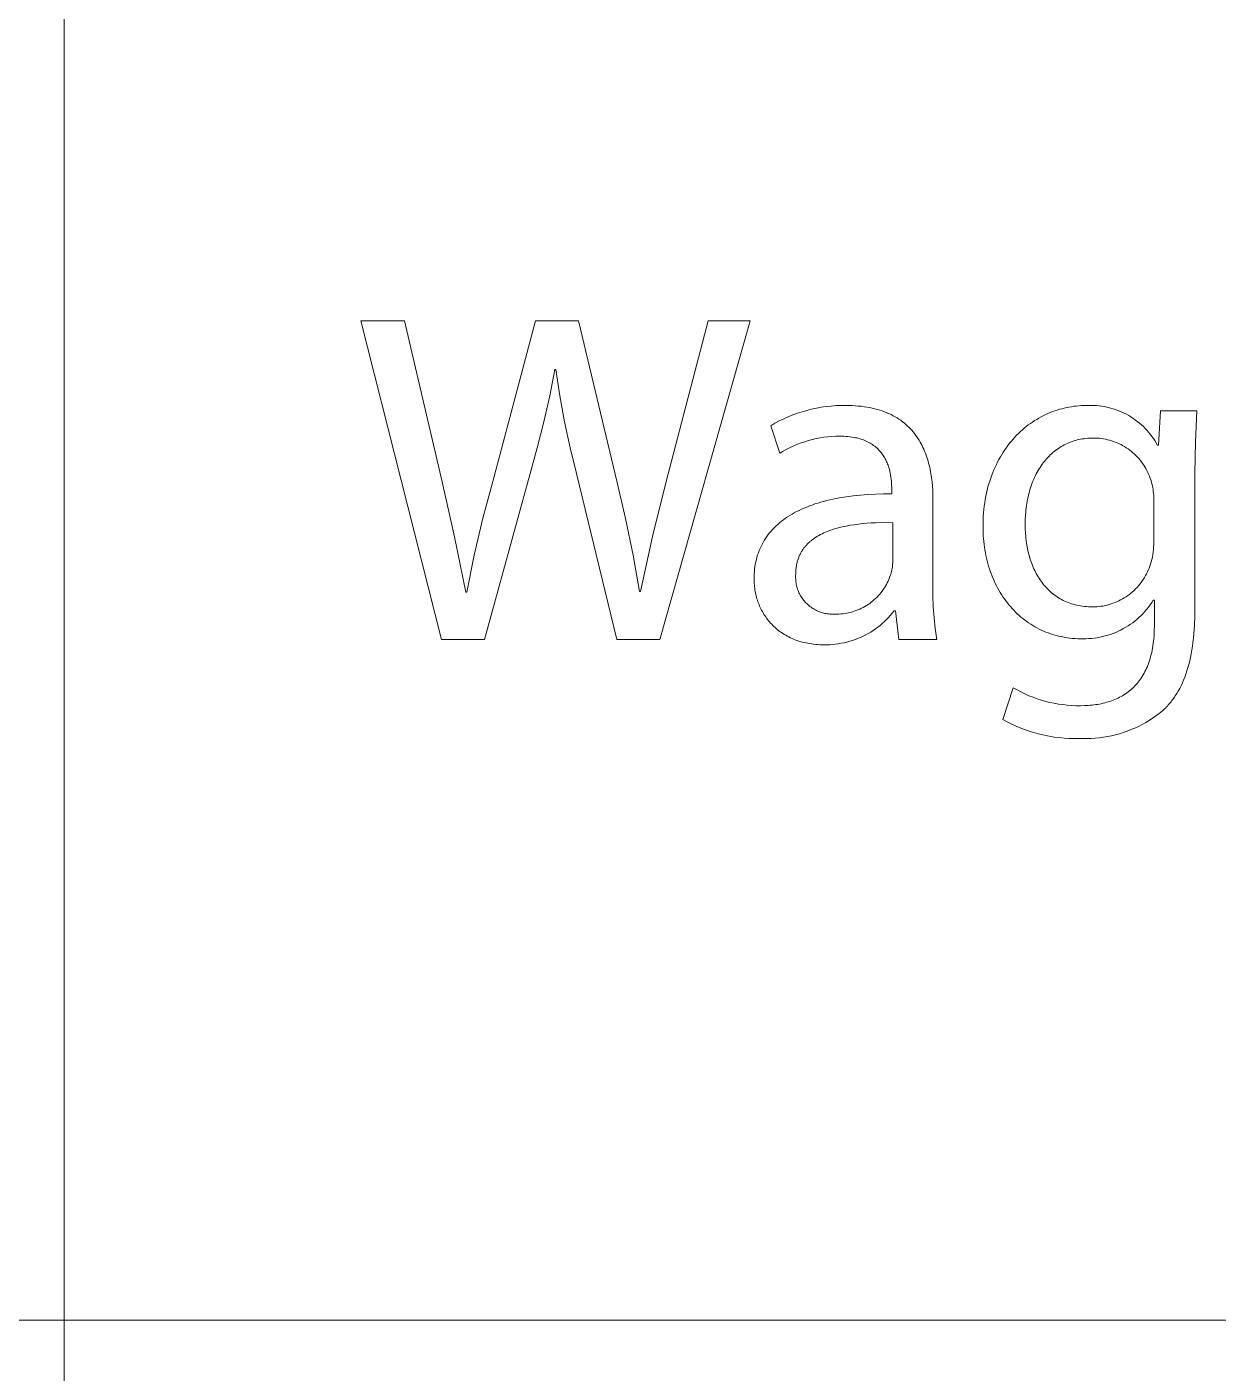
# Model space of a CAD drawing. Header units: millimetres. Extents: x 0 to 4468, y 0 to 3122.
# Drawn here: x 4070.3 to 4183, y 244.8 to 372.1 of the extents above; entities that cross this region are included whole.
import ezdxf

# ---------------------------------------------------------------- set-up
doc = ezdxf.new("R2010")
doc.units = ezdxf.units.MM
doc.header["$MEASUREMENT"] = 0
doc.layers.add('Domyślny', color=7, linetype='Continuous', true_color=0x000000)

msp = doc.modelspace()

# ---------------------------------------------------------------- linework, layer by layer
at = {"layer": 'Domyślny', "color": 18, "lineweight": 15, "true_color": 0x000000}
for p, q in [((4073.85, 124.86), (4073.85, 499.51)), ((4109.54, 314.15), (4101.89, 344.3)), ((4101.89, 344.3), (4106.03, 344.3)), ((4106.03, 344.3), (4109.6, 329.06)), ((4114.37, 329.09), (4118.41, 344.3)), ((4118.41, 344.3), (4122.47, 344.3)), ((4122.47, 344.3), (4126.13, 329)), ((4138.72, 344.3), (4130.18, 314.15)), ((4130.76, 329.09), (4134.73, 344.3)), ((4134.73, 344.3), (4138.72, 344.3)), ((4120.24, 339.7), (4119.76, 337.22)), ((4120.33, 339.7), (4120.24, 339.7)), ((4120.72, 337.22), (4120.33, 339.7)), ((4119.76, 337.22), (4119.21, 334.75)), ((4121.17, 334.76), (4120.72, 337.22)), ((4144.98, 336.04), (4145.44, 336.13)), ((4145.44, 336.13), (4145.9, 336.19)), ((4145.9, 336.19), (4146.36, 336.24)), ((4146.36, 336.24), (4146.82, 336.28)), ((4146.82, 336.28), (4147.29, 336.29)), ((4147.29, 336.29), (4147.75, 336.3)), ((4147.75, 336.3), (4148.06, 336.29)), ((4148.06, 336.29), (4148.36, 336.28)), ((4148.36, 336.28), (4148.65, 336.27)), ((4148.65, 336.27), (4148.94, 336.24)), ((4148.94, 336.24), (4149.22, 336.22)), ((4149.22, 336.22), (4149.49, 336.18)), ((4149.49, 336.18), (4149.75, 336.14)), ((4149.75, 336.14), (4150.01, 336.09)), ((4168.4, 336.05), (4168.63, 336.1)), ((4168.63, 336.1), (4168.86, 336.14)), ((4168.86, 336.14), (4169.09, 336.18)), ((4169.09, 336.18), (4169.32, 336.22)), ((4169.32, 336.22), (4169.55, 336.24)), ((4169.55, 336.24), (4169.78, 336.26)), ((4169.78, 336.26), (4170.01, 336.28)), ((4170.01, 336.28), (4170.24, 336.29)), ((4170.24, 336.29), (4170.48, 336.29)), ((4170.48, 336.29), (4170.72, 336.3)), ((4170.72, 336.3), (4170.97, 336.3)), ((4170.97, 336.3), (4171.22, 336.3)), ((4171.22, 336.3), (4171.46, 336.28)), ((4171.46, 336.28), (4171.71, 336.26)), ((4171.71, 336.26), (4171.95, 336.23)), ((4171.95, 336.23), (4172.2, 336.19)), ((4172.2, 336.19), (4172.44, 336.14)), ((4172.44, 336.14), (4172.68, 336.08)), ((4141.06, 334.61), (4141.47, 334.83)), ((4141.47, 334.83), (4141.89, 335.03)), ((4141.89, 335.03), (4142.31, 335.22)), ((4142.31, 335.22), (4142.74, 335.4)), ((4142.74, 335.4), (4143.18, 335.56)), ((4143.18, 335.56), (4143.62, 335.7)), ((4143.62, 335.7), (4144.07, 335.83)), ((4144.07, 335.83), (4144.52, 335.95)), ((4144.52, 335.95), (4144.98, 336.04)), ((4150.01, 336.09), (4150.26, 336.04)), ((4150.26, 336.04), (4150.5, 335.98)), ((4150.5, 335.98), (4150.74, 335.92)), ((4150.74, 335.92), (4150.97, 335.85)), ((4150.97, 335.85), (4151.2, 335.78)), ((4151.2, 335.78), (4151.42, 335.7)), ((4151.42, 335.7), (4151.63, 335.61)), ((4151.63, 335.61), (4151.84, 335.52)), ((4151.84, 335.52), (4152.04, 335.43)), ((4152.04, 335.43), (4152.23, 335.33)), ((4152.23, 335.33), (4152.42, 335.23)), ((4152.42, 335.23), (4152.6, 335.12)), ((4152.6, 335.12), (4152.78, 335)), ((4152.78, 335), (4152.95, 334.89)), ((4152.95, 334.89), (4153.11, 334.76)), ((4165.41, 334.73), (4165.61, 334.86)), ((4165.61, 334.86), (4165.81, 334.98)), ((4165.81, 334.98), (4166.01, 335.1)), ((4166.01, 335.1), (4166.22, 335.22)), ((4166.22, 335.22), (4166.43, 335.33)), ((4166.43, 335.33), (4166.64, 335.43)), ((4166.64, 335.43), (4166.86, 335.53)), ((4166.86, 335.53), (4167.07, 335.62)), ((4167.07, 335.62), (4167.29, 335.71)), ((4167.29, 335.71), (4167.51, 335.79)), ((4167.51, 335.79), (4167.73, 335.86)), ((4167.73, 335.86), (4167.95, 335.93)), ((4167.95, 335.93), (4168.18, 335.99)), ((4168.18, 335.99), (4168.4, 336.05)), ((4172.68, 336.08), (4172.92, 336.01)), ((4172.92, 336.01), (4173.15, 335.94)), ((4173.15, 335.94), (4173.39, 335.86)), ((4173.39, 335.86), (4173.62, 335.77)), ((4173.62, 335.77), (4173.85, 335.67)), ((4173.85, 335.67), (4174.07, 335.57)), ((4174.07, 335.57), (4174.29, 335.46)), ((4174.29, 335.46), (4174.51, 335.34)), ((4174.51, 335.34), (4174.72, 335.21)), ((4174.72, 335.21), (4174.92, 335.07)), ((4174.92, 335.07), (4175.13, 334.93)), ((4175.13, 334.93), (4175.32, 334.78)), ((4177.32, 332.54), (4177.51, 335.8)), ((4177.51, 335.8), (4180.94, 335.8)), ((4180.94, 335.8), (4180.81, 332.83)), ((4119.21, 334.75), (4118.59, 332.3)), ((4121.7, 332.3), (4121.17, 334.76)), ((4140.66, 334.38), (4141.06, 334.61)), ((4141.53, 331.79), (4140.66, 334.38)), ((4153.11, 334.76), (4153.27, 334.64)), ((4153.27, 334.64), (4153.43, 334.51)), ((4153.43, 334.51), (4153.57, 334.38)), ((4153.57, 334.38), (4153.72, 334.24)), ((4153.72, 334.24), (4153.86, 334.1)), ((4153.86, 334.1), (4153.99, 333.95)), ((4153.99, 333.95), (4154.12, 333.8)), ((4154.12, 333.8), (4154.24, 333.65)), ((4154.24, 333.65), (4154.36, 333.5)), ((4163.91, 333.48), (4164.09, 333.65)), ((4164.09, 333.65), (4164.27, 333.82)), ((4164.27, 333.82), (4164.45, 333.99)), ((4164.45, 333.99), (4164.63, 334.15)), ((4164.63, 334.15), (4164.82, 334.3)), ((4164.82, 334.3), (4165.01, 334.45)), ((4165.01, 334.45), (4165.21, 334.59)), ((4165.21, 334.59), (4165.41, 334.73)), ((4175.32, 334.78), (4175.52, 334.63)), ((4175.52, 334.63), (4175.7, 334.47)), ((4175.7, 334.47), (4175.89, 334.3)), ((4175.89, 334.3), (4176.06, 334.13)), ((4176.06, 334.13), (4176.23, 333.95)), ((4176.23, 333.95), (4176.39, 333.76)), ((4176.39, 333.76), (4176.55, 333.57)), ((4176.55, 333.57), (4176.7, 333.37)), ((4118.59, 332.3), (4117.9, 329.86)), ((4122.29, 329.86), (4121.7, 332.3)), ((4142.51, 332.32), (4142.18, 332.15)), ((4142.85, 332.48), (4142.51, 332.32)), ((4143.19, 332.62), (4142.85, 332.48)), ((4143.54, 332.75), (4143.19, 332.62)), ((4143.89, 332.87), (4143.54, 332.75)), ((4144.24, 332.98), (4143.89, 332.87)), ((4144.6, 333.07), (4144.24, 332.98)), ((4144.96, 333.16), (4144.6, 333.07)), ((4145.33, 333.23), (4144.96, 333.16)), ((4145.69, 333.29), (4145.33, 333.23)), ((4146.06, 333.33), (4145.69, 333.29)), ((4146.43, 333.37), (4146.06, 333.33)), ((4146.8, 333.39), (4146.43, 333.37)), ((4147.17, 333.39), (4146.8, 333.39)), ((4147.38, 333.39), (4147.17, 333.39)), ((4147.58, 333.38), (4147.38, 333.39)), ((4147.77, 333.37), (4147.58, 333.38)), ((4147.96, 333.36), (4147.77, 333.37)), ((4148.14, 333.34), (4147.96, 333.36)), ((4148.32, 333.31), (4148.14, 333.34)), ((4148.49, 333.28), (4148.32, 333.31)), ((4148.66, 333.25), (4148.49, 333.28)), ((4148.82, 333.22), (4148.66, 333.25)), ((4148.98, 333.18), (4148.82, 333.22)), ((4149.13, 333.13), (4148.98, 333.18)), ((4149.27, 333.08), (4149.13, 333.13)), ((4149.42, 333.03), (4149.27, 333.08)), ((4149.55, 332.98), (4149.42, 333.03)), ((4149.69, 332.92), (4149.55, 332.98)), ((4149.81, 332.86), (4149.69, 332.92)), ((4149.94, 332.8), (4149.81, 332.86)), ((4150.06, 332.73), (4149.94, 332.8)), ((4150.17, 332.66), (4150.06, 332.73)), ((4150.28, 332.59), (4150.17, 332.66)), ((4150.39, 332.52), (4150.28, 332.59)), ((4150.49, 332.44), (4150.39, 332.52)), ((4150.59, 332.36), (4150.49, 332.44)), ((4150.68, 332.28), (4150.59, 332.36)), ((4150.77, 332.2), (4150.68, 332.28)), ((4154.36, 333.5), (4154.47, 333.34)), ((4154.47, 333.34), (4154.58, 333.18)), ((4154.58, 333.18), (4154.68, 333.01)), ((4154.68, 333.01), (4154.78, 332.84)), ((4154.78, 332.84), (4154.88, 332.67)), ((4154.88, 332.67), (4154.97, 332.5)), ((4154.97, 332.5), (4155.05, 332.33)), ((4155.05, 332.33), (4155.13, 332.15)), ((4162.79, 332.1), (4162.94, 332.32)), ((4162.94, 332.32), (4163.09, 332.52)), ((4163.09, 332.52), (4163.25, 332.72)), ((4163.25, 332.72), (4163.41, 332.92)), ((4163.41, 332.92), (4163.57, 333.11)), ((4163.57, 333.11), (4163.74, 333.3)), ((4163.74, 333.3), (4163.91, 333.48)), ((4167.99, 332.32), (4167.86, 332.23)), ((4168.13, 332.41), (4167.99, 332.32)), ((4168.27, 332.49), (4168.13, 332.41)), ((4168.41, 332.56), (4168.27, 332.49)), ((4168.56, 332.64), (4168.41, 332.56)), ((4168.71, 332.71), (4168.56, 332.64)), ((4168.86, 332.77), (4168.71, 332.71)), ((4169.01, 332.83), (4168.86, 332.77)), ((4169.16, 332.89), (4169.01, 332.83)), ((4169.32, 332.94), (4169.16, 332.89)), ((4169.47, 332.98), (4169.32, 332.94)), ((4169.63, 333.03), (4169.47, 332.98)), ((4169.79, 333.07), (4169.63, 333.03)), ((4169.96, 333.1), (4169.79, 333.07)), ((4170.12, 333.13), (4169.96, 333.1)), ((4170.29, 333.15), (4170.12, 333.13)), ((4170.46, 333.17), (4170.29, 333.15)), ((4170.63, 333.19), (4170.46, 333.17)), ((4170.8, 333.2), (4170.63, 333.19)), ((4170.97, 333.21), (4170.8, 333.2)), ((4171.15, 333.21), (4170.97, 333.21)), ((4171.34, 333.21), (4171.15, 333.21)), ((4171.54, 333.2), (4171.34, 333.21)), ((4171.73, 333.19), (4171.54, 333.2)), ((4171.92, 333.16), (4171.73, 333.19)), ((4172.12, 333.13), (4171.92, 333.16)), ((4172.31, 333.1), (4172.12, 333.13)), ((4172.5, 333.06), (4172.31, 333.1)), ((4172.69, 333.01), (4172.5, 333.06)), ((4172.88, 332.95), (4172.69, 333.01)), ((4173.06, 332.89), (4172.88, 332.95)), ((4173.24, 332.83), (4173.06, 332.89)), ((4173.42, 332.75), (4173.24, 332.83)), ((4173.6, 332.67), (4173.42, 332.75)), ((4173.78, 332.59), (4173.6, 332.67)), ((4173.95, 332.49), (4173.78, 332.59)), ((4174.12, 332.4), (4173.95, 332.49)), ((4174.28, 332.29), (4174.12, 332.4)), ((4174.44, 332.18), (4174.28, 332.29)), ((4176.7, 333.37), (4176.84, 333.17)), ((4176.84, 333.17), (4176.98, 332.97)), ((4176.98, 332.97), (4177.11, 332.76)), ((4177.11, 332.76), (4177.23, 332.54)), ((4177.23, 332.54), (4177.32, 332.54)), ((4180.81, 332.83), (4180.77, 329.86)), ((4141.85, 331.98), (4141.53, 331.79)), ((4142.18, 332.15), (4141.85, 331.98)), ((4150.86, 332.11), (4150.77, 332.2)), ((4150.94, 332.02), (4150.86, 332.11)), ((4151.02, 331.93), (4150.94, 332.02)), ((4151.09, 331.84), (4151.02, 331.93)), ((4151.17, 331.75), (4151.09, 331.84)), ((4151.23, 331.65), (4151.17, 331.75)), ((4151.3, 331.56), (4151.23, 331.65)), ((4151.36, 331.46), (4151.3, 331.56)), ((4151.42, 331.36), (4151.36, 331.46)), ((4151.47, 331.26), (4151.42, 331.36)), ((4151.53, 331.16), (4151.47, 331.26)), ((4151.58, 331.06), (4151.53, 331.16)), ((4151.62, 330.96), (4151.58, 331.06)), ((4155.13, 332.15), (4155.21, 331.97)), ((4155.21, 331.97), (4155.28, 331.79)), ((4155.28, 331.79), (4155.35, 331.6)), ((4155.35, 331.6), (4155.42, 331.42)), ((4155.42, 331.42), (4155.48, 331.23)), ((4155.48, 331.23), (4155.54, 331.04)), ((4155.54, 331.04), (4155.59, 330.85)), ((4162.11, 330.96), (4162.24, 331.2)), ((4162.24, 331.2), (4162.37, 331.43)), ((4162.37, 331.43), (4162.5, 331.66)), ((4162.5, 331.66), (4162.64, 331.89)), ((4162.64, 331.89), (4162.79, 332.1)), ((4166.63, 331.13), (4166.53, 331)), ((4166.74, 331.26), (4166.63, 331.13)), ((4166.86, 331.38), (4166.74, 331.26)), ((4166.97, 331.5), (4166.86, 331.38)), ((4167.09, 331.62), (4166.97, 331.5)), ((4167.21, 331.73), (4167.09, 331.62)), ((4167.34, 331.84), (4167.21, 331.73)), ((4167.46, 331.94), (4167.34, 331.84)), ((4167.59, 332.04), (4167.46, 331.94)), ((4167.72, 332.14), (4167.59, 332.04)), ((4167.86, 332.23), (4167.72, 332.14)), ((4174.6, 332.07), (4174.44, 332.18)), ((4174.76, 331.95), (4174.6, 332.07)), ((4174.91, 331.82), (4174.76, 331.95)), ((4175.05, 331.69), (4174.91, 331.82)), ((4175.19, 331.56), (4175.05, 331.69)), ((4175.33, 331.42), (4175.19, 331.56)), ((4175.46, 331.27), (4175.33, 331.42)), ((4175.58, 331.12), (4175.46, 331.27)), ((4175.7, 330.97), (4175.58, 331.12)), ((4117.9, 329.86), (4113.6, 314.15)), ((4126.1, 314.15), (4122.29, 329.86)), ((4151.67, 330.86), (4151.62, 330.96)), ((4151.71, 330.75), (4151.67, 330.86)), ((4151.75, 330.65), (4151.71, 330.75)), ((4151.78, 330.55), (4151.75, 330.65)), ((4151.82, 330.44), (4151.78, 330.55)), ((4151.85, 330.34), (4151.82, 330.44)), ((4151.88, 330.23), (4151.85, 330.34)), ((4151.91, 330.13), (4151.88, 330.23)), ((4151.93, 330.03), (4151.91, 330.13)), ((4151.95, 329.92), (4151.93, 330.03)), ((4151.99, 329.72), (4151.95, 329.92)), ((4155.59, 330.85), (4155.64, 330.65)), ((4155.64, 330.65), (4155.69, 330.46)), ((4155.69, 330.46), (4155.73, 330.26)), ((4155.73, 330.26), (4155.77, 330.06)), ((4155.77, 330.06), (4155.8, 329.86)), ((4155.8, 329.86), (4155.87, 329.46)), ((4161.55, 329.69), (4161.66, 329.96)), ((4161.66, 329.96), (4161.76, 330.22)), ((4161.76, 330.22), (4161.87, 330.47)), ((4161.87, 330.47), (4161.99, 330.72)), ((4161.99, 330.72), (4162.11, 330.96)), ((4165.76, 329.82), (4165.68, 329.66)), ((4165.85, 329.98), (4165.76, 329.82)), ((4165.94, 330.14), (4165.85, 329.98)), ((4166.03, 330.29), (4165.94, 330.14)), ((4166.12, 330.44), (4166.03, 330.29)), ((4166.22, 330.58), (4166.12, 330.44)), ((4166.32, 330.73), (4166.22, 330.58)), ((4166.42, 330.86), (4166.32, 330.73)), ((4166.53, 331), (4166.42, 330.86)), ((4175.82, 330.81), (4175.7, 330.97)), ((4175.93, 330.65), (4175.82, 330.81)), ((4176.03, 330.49), (4175.93, 330.65)), ((4176.13, 330.32), (4176.03, 330.49)), ((4176.22, 330.15), (4176.13, 330.32)), ((4176.31, 329.97), (4176.22, 330.15)), ((4176.39, 329.79), (4176.31, 329.97)), ((4176.47, 329.61), (4176.39, 329.79)), ((4180.77, 329.86), (4180.77, 317.29)), ((4109.6, 329.06), (4110.77, 323.86)), ((4113.45, 325.63), (4114.37, 329.09)), ((4126.13, 329), (4126.94, 325.59)), ((4129.47, 323.91), (4130.76, 329.09)), ((4152.02, 329.51), (4151.99, 329.72)), ((4152.05, 329.31), (4152.02, 329.51)), ((4152.07, 329.12), (4152.05, 329.31)), ((4152.08, 328.93), (4152.07, 329.12)), ((4152.09, 328.74), (4152.08, 328.93)), ((4152.1, 328.56), (4152.09, 328.74)), ((4152.1, 328.39), (4152.1, 328.56)), ((4155.87, 329.46), (4155.91, 329.06)), ((4155.91, 329.06), (4155.95, 328.65)), ((4155.95, 328.65), (4155.98, 328.25)), ((4161.13, 328.3), (4161.2, 328.59)), ((4161.2, 328.59), (4161.28, 328.87)), ((4161.28, 328.87), (4161.37, 329.15)), ((4161.37, 329.15), (4161.46, 329.42)), ((4161.46, 329.42), (4161.55, 329.69)), ((4165.25, 328.61), (4165.19, 328.42)), ((4165.32, 328.79), (4165.25, 328.61)), ((4165.38, 328.97), (4165.32, 328.79)), ((4165.45, 329.15), (4165.38, 328.97)), ((4165.53, 329.32), (4165.45, 329.15)), ((4165.6, 329.49), (4165.53, 329.32)), ((4165.68, 329.66), (4165.6, 329.49)), ((4176.53, 329.43), (4176.47, 329.61)), ((4176.6, 329.25), (4176.53, 329.43)), ((4176.65, 329.06), (4176.6, 329.25)), ((4176.7, 328.88), (4176.65, 329.06)), ((4176.74, 328.71), (4176.7, 328.88)), ((4176.78, 328.53), (4176.74, 328.71)), ((4176.81, 328.35), (4176.78, 328.53)), ((4145.38, 327.14), (4145.66, 327.22)), ((4145.66, 327.22), (4145.95, 327.3)), ((4145.95, 327.3), (4146.54, 327.44)), ((4146.54, 327.44), (4147.16, 327.56)), ((4147.16, 327.56), (4147.8, 327.66)), ((4147.8, 327.66), (4148.46, 327.75)), ((4148.46, 327.75), (4149.14, 327.82)), ((4149.14, 327.82), (4149.85, 327.87)), ((4149.85, 327.87), (4150.58, 327.91)), ((4150.58, 327.91), (4151.33, 327.93)), ((4151.33, 327.93), (4152.1, 327.93)), ((4152.1, 327.93), (4152.1, 328.39)), ((4155.98, 328.25), (4155.99, 327.84)), ((4155.99, 327.84), (4156, 327.43)), ((4156, 327.43), (4156, 319.35)), ((4160.9, 327.1), (4160.94, 327.4)), ((4160.94, 327.4), (4161, 327.71)), ((4161, 327.71), (4161.06, 328.01)), ((4161.06, 328.01), (4161.13, 328.3)), ((4164.91, 327.24), (4164.87, 327.03)), ((4164.95, 327.44), (4164.91, 327.24)), ((4164.99, 327.64), (4164.95, 327.44)), ((4165.04, 327.84), (4164.99, 327.64)), ((4165.09, 328.04), (4165.04, 327.84)), ((4165.14, 328.23), (4165.09, 328.04)), ((4165.19, 328.42), (4165.14, 328.23)), ((4176.83, 328.17), (4176.81, 328.35)), ((4176.85, 327.99), (4176.83, 328.17)), ((4176.87, 327.81), (4176.85, 327.99)), ((4176.88, 327.62), (4176.87, 327.81)), ((4176.87, 327.26), (4176.88, 327.44)), ((4176.87, 323.36), (4176.87, 327.26)), ((4176.88, 327.44), (4176.88, 327.62)), ((4142.46, 325.89), (4142.67, 326.02)), ((4142.67, 326.02), (4142.89, 326.14)), ((4142.89, 326.14), (4143.11, 326.26)), ((4143.11, 326.26), (4143.34, 326.37)), ((4143.34, 326.37), (4143.57, 326.48)), ((4143.57, 326.48), (4143.81, 326.59)), ((4143.81, 326.59), (4144.06, 326.69)), ((4144.06, 326.69), (4144.31, 326.79)), ((4144.31, 326.79), (4144.57, 326.88)), ((4144.57, 326.88), (4144.83, 326.98)), ((4144.83, 326.98), (4145.1, 327.06)), ((4145.1, 327.06), (4145.38, 327.14)), ((4160.76, 325.81), (4160.78, 326.14)), ((4160.78, 326.14), (4160.82, 326.46)), ((4160.82, 326.46), (4160.85, 326.78)), ((4160.85, 326.78), (4160.9, 327.1)), ((4164.75, 325.95), (4164.73, 325.49)), ((4164.77, 326.17), (4164.75, 325.95)), ((4164.79, 326.39), (4164.77, 326.17)), ((4164.81, 326.6), (4164.79, 326.39)), ((4164.84, 326.82), (4164.81, 326.6)), ((4164.87, 327.03), (4164.84, 326.82)), ((4112.63, 322.14), (4113.45, 325.63)), ((4126.94, 325.59), (4127.65, 322.15)), ((4140.84, 324.58), (4141, 324.74)), ((4141, 324.74), (4141.16, 324.9)), ((4141.16, 324.9), (4141.33, 325.05)), ((4141.33, 325.05), (4141.5, 325.2)), ((4141.5, 325.2), (4141.68, 325.35)), ((4141.68, 325.35), (4141.86, 325.49)), ((4141.86, 325.49), (4142.06, 325.63)), ((4142.06, 325.63), (4142.25, 325.76)), ((4142.25, 325.76), (4142.46, 325.89)), ((4146.86, 324.67), (4146.68, 324.62)), ((4147.04, 324.72), (4146.86, 324.67)), ((4147.4, 324.81), (4147.04, 324.72)), ((4147.78, 324.89), (4147.4, 324.81)), ((4148.16, 324.96), (4147.78, 324.89)), ((4148.55, 325.02), (4148.16, 324.96)), ((4148.95, 325.08), (4148.55, 325.02)), ((4149.35, 325.12), (4148.95, 325.08)), ((4149.75, 325.15), (4149.35, 325.12)), ((4150.16, 325.18), (4149.75, 325.15)), ((4150.56, 325.2), (4150.16, 325.18)), ((4151.38, 325.22), (4150.56, 325.2)), ((4152.19, 325.21), (4151.38, 325.22)), ((4152.19, 321.45), (4152.19, 325.21)), ((4160.73, 325.15), (4160.74, 325.48)), ((4160.73, 324.8), (4160.73, 325.15)), ((4160.73, 324.52), (4160.73, 324.8)), ((4160.74, 325.48), (4160.76, 325.81)), ((4164.73, 325.49), (4164.72, 325.03)), ((4164.72, 325.03), (4164.72, 324.63)), ((4110.77, 323.86), (4111.83, 318.63)), ((4128.35, 318.69), (4129.47, 323.91)), ((4139.94, 323.35), (4140.05, 323.54)), ((4140.05, 323.54), (4140.17, 323.72)), ((4140.17, 323.72), (4140.29, 323.9)), ((4140.29, 323.9), (4140.42, 324.08)), ((4140.42, 324.08), (4140.55, 324.25)), ((4140.55, 324.25), (4140.69, 324.42)), ((4140.69, 324.42), (4140.84, 324.58)), ((4144.34, 323.4), (4144.28, 323.34)), ((4144.4, 323.45), (4144.34, 323.4)), ((4144.47, 323.5), (4144.4, 323.45)), ((4144.53, 323.55), (4144.47, 323.5)), ((4144.66, 323.65), (4144.53, 323.55)), ((4144.79, 323.75), (4144.66, 323.65)), ((4144.93, 323.84), (4144.79, 323.75)), ((4145.07, 323.92), (4144.93, 323.84)), ((4145.22, 324.01), (4145.07, 323.92)), ((4145.37, 324.09), (4145.22, 324.01)), ((4145.52, 324.17), (4145.37, 324.09)), ((4145.68, 324.24), (4145.52, 324.17)), ((4145.83, 324.31), (4145.68, 324.24)), ((4146, 324.38), (4145.83, 324.31)), ((4146.16, 324.44), (4146, 324.38)), ((4146.33, 324.5), (4146.16, 324.44)), ((4146.51, 324.56), (4146.33, 324.5)), ((4146.68, 324.62), (4146.51, 324.56)), ((4160.74, 324.25), (4160.73, 324.52)), ((4160.76, 323.97), (4160.74, 324.25)), ((4160.77, 323.7), (4160.76, 323.97)), ((4160.8, 323.43), (4160.77, 323.7)), ((4160.83, 323.16), (4160.8, 323.43)), ((4164.72, 324.63), (4164.74, 324.24)), ((4164.74, 324.24), (4164.77, 323.85)), ((4164.77, 323.85), (4164.82, 323.47)), ((4164.82, 323.47), (4164.84, 323.28)), ((4111.92, 318.63), (4112.63, 322.14)), ((4127.65, 322.15), (4128.24, 318.69)), ((4139.35, 321.95), (4139.42, 322.16)), ((4139.42, 322.16), (4139.49, 322.37)), ((4139.49, 322.37), (4139.57, 322.57)), ((4139.57, 322.57), (4139.65, 322.77)), ((4139.65, 322.77), (4139.74, 322.97)), ((4139.74, 322.97), (4139.84, 323.16)), ((4139.84, 323.16), (4139.94, 323.35)), ((4143.39, 322.14), (4143.36, 322.06)), ((4143.43, 322.21), (4143.39, 322.14)), ((4143.46, 322.28), (4143.43, 322.21)), ((4143.5, 322.35), (4143.46, 322.28)), ((4143.54, 322.42), (4143.5, 322.35)), ((4143.58, 322.49), (4143.54, 322.42)), ((4143.62, 322.56), (4143.58, 322.49)), ((4143.67, 322.63), (4143.62, 322.56)), ((4143.71, 322.69), (4143.67, 322.63)), ((4143.76, 322.76), (4143.71, 322.69)), ((4143.8, 322.82), (4143.76, 322.76)), ((4143.85, 322.88), (4143.8, 322.82)), ((4143.9, 322.94), (4143.85, 322.88)), ((4143.95, 323), (4143.9, 322.94)), ((4144, 323.06), (4143.95, 323)), ((4144.06, 323.12), (4144, 323.06)), ((4144.11, 323.18), (4144.06, 323.12)), ((4144.17, 323.23), (4144.11, 323.18)), ((4144.23, 323.29), (4144.17, 323.23)), ((4144.28, 323.34), (4144.23, 323.29)), ((4160.87, 322.89), (4160.83, 323.16)), ((4160.91, 322.63), (4160.87, 322.89)), ((4160.95, 322.37), (4160.91, 322.63)), ((4161, 322.11), (4160.95, 322.37)), ((4161.06, 321.85), (4161, 322.11)), ((4164.84, 323.28), (4164.87, 323.1)), ((4164.87, 323.1), (4164.91, 322.91)), ((4164.91, 322.91), (4164.94, 322.73)), ((4164.94, 322.73), (4164.98, 322.55)), ((4164.98, 322.55), (4165.02, 322.37)), ((4165.02, 322.37), (4165.07, 322.19)), ((4165.07, 322.19), (4165.12, 322.02)), ((4176.74, 321.96), (4176.78, 322.19)), ((4176.78, 322.19), (4176.82, 322.42)), ((4176.82, 322.42), (4176.84, 322.66)), ((4176.84, 322.66), (4176.86, 322.89)), ((4176.86, 322.89), (4176.87, 323.13)), ((4176.87, 323.13), (4176.87, 323.36)), ((4139.11, 320.6), (4139.13, 320.84)), ((4139.13, 320.84), (4139.16, 321.06)), ((4139.16, 321.06), (4139.2, 321.29)), ((4139.2, 321.29), (4139.25, 321.51)), ((4139.25, 321.51), (4139.3, 321.73)), ((4139.3, 321.73), (4139.35, 321.95)), ((4143.05, 320.91), (4143.04, 320.82)), ((4143.06, 321), (4143.05, 320.91)), ((4143.08, 321.09), (4143.06, 321)), ((4143.09, 321.18), (4143.08, 321.09)), ((4143.11, 321.26), (4143.09, 321.18)), ((4143.13, 321.35), (4143.11, 321.26)), ((4143.15, 321.43), (4143.13, 321.35)), ((4143.17, 321.52), (4143.15, 321.43)), ((4143.19, 321.6), (4143.17, 321.52)), ((4143.21, 321.68), (4143.19, 321.6)), ((4143.24, 321.76), (4143.21, 321.68)), ((4143.27, 321.84), (4143.24, 321.76)), ((4143.3, 321.91), (4143.27, 321.84)), ((4143.33, 321.99), (4143.3, 321.91)), ((4143.36, 322.06), (4143.33, 321.99)), ((4152.11, 320.74), (4152.14, 320.88)), ((4152.14, 320.88), (4152.16, 321.02)), ((4152.16, 321.02), (4152.17, 321.16)), ((4152.17, 321.16), (4152.18, 321.3)), ((4152.18, 321.3), (4152.19, 321.45)), ((4161.12, 321.6), (4161.06, 321.85)), ((4161.19, 321.35), (4161.12, 321.6)), ((4161.26, 321.11), (4161.19, 321.35)), ((4161.33, 320.86), (4161.26, 321.11)), ((4161.42, 320.62), (4161.33, 320.86)), ((4165.12, 322.02), (4165.17, 321.84)), ((4165.17, 321.84), (4165.22, 321.67)), ((4165.22, 321.67), (4165.28, 321.5)), ((4165.28, 321.5), (4165.34, 321.34)), ((4165.34, 321.34), (4165.4, 321.17)), ((4165.4, 321.17), (4165.47, 321.01)), ((4165.47, 321.01), (4165.54, 320.85)), ((4165.54, 320.85), (4165.62, 320.7)), ((4176.36, 320.73), (4176.43, 320.91)), ((4176.43, 320.91), (4176.5, 321.09)), ((4176.5, 321.09), (4176.56, 321.28)), ((4176.56, 321.28), (4176.63, 321.5)), ((4176.63, 321.5), (4176.69, 321.73)), ((4176.69, 321.73), (4176.74, 321.96)), ((4139.08, 320.13), (4139.09, 320.37)), ((4139.08, 319.88), (4139.08, 320.13)), ((4139.08, 319.74), (4139.08, 319.88)), ((4139.09, 319.59), (4139.08, 319.74)), ((4139.09, 320.37), (4139.11, 320.6)), ((4139.09, 319.44), (4139.09, 319.59)), ((4143.02, 320.34), (4143.01, 320.22)), ((4143.01, 320.22), (4143.01, 320.1)), ((4143.01, 320.1), (4143.01, 319.98)), ((4143.01, 319.98), (4143.02, 319.86)), ((4143.03, 320.54), (4143.02, 320.44)), ((4143.02, 320.44), (4143.02, 320.34)), ((4143.02, 319.86), (4143.02, 319.74)), ((4143.02, 319.74), (4143.04, 319.62)), ((4143.04, 320.73), (4143.03, 320.63)), ((4143.03, 320.63), (4143.03, 320.54)), ((4143.04, 320.82), (4143.04, 320.73)), ((4143.04, 319.62), (4143.05, 319.5)), ((4151.68, 319.52), (4151.76, 319.69)), ((4151.76, 319.69), (4151.83, 319.85)), ((4151.83, 319.85), (4151.9, 320.02)), ((4151.9, 320.02), (4151.96, 320.2)), ((4151.96, 320.2), (4152.01, 320.33)), ((4152.01, 320.33), (4152.05, 320.47)), ((4152.05, 320.47), (4152.08, 320.6)), ((4152.08, 320.6), (4152.11, 320.74)), ((4161.5, 320.39), (4161.42, 320.62)), ((4161.59, 320.15), (4161.5, 320.39)), ((4161.69, 319.92), (4161.59, 320.15)), ((4161.79, 319.7), (4161.69, 319.92)), ((4161.89, 319.47), (4161.79, 319.7)), ((4165.62, 320.7), (4165.69, 320.54)), ((4165.69, 320.54), (4165.77, 320.39)), ((4165.77, 320.39), (4165.85, 320.24)), ((4165.85, 320.24), (4165.94, 320.09)), ((4165.94, 320.09), (4166.03, 319.95)), ((4166.03, 319.95), (4166.12, 319.81)), ((4166.12, 319.81), (4166.22, 319.67)), ((4166.22, 319.67), (4166.31, 319.54)), ((4175.67, 319.54), (4175.78, 319.7)), ((4175.78, 319.7), (4175.89, 319.86)), ((4175.89, 319.86), (4176, 320.03)), ((4176, 320.03), (4176.1, 320.2)), ((4176.1, 320.2), (4176.19, 320.37)), ((4176.19, 320.37), (4176.28, 320.55)), ((4176.28, 320.55), (4176.36, 320.73)), ((4111.83, 318.63), (4111.92, 318.63)), ((4128.24, 318.69), (4128.35, 318.69)), ((4139.11, 319.3), (4139.09, 319.44)), ((4139.12, 319.15), (4139.11, 319.3)), ((4139.14, 319.01), (4139.12, 319.15)), ((4139.16, 318.86), (4139.14, 319.01)), ((4139.18, 318.72), (4139.16, 318.86)), ((4139.21, 318.58), (4139.18, 318.72)), ((4139.24, 318.43), (4139.21, 318.58)), ((4139.28, 318.29), (4139.24, 318.43)), ((4139.32, 318.15), (4139.28, 318.29)), ((4143.05, 319.5), (4143.07, 319.39)), ((4143.07, 319.39), (4143.1, 319.27)), ((4143.1, 319.27), (4143.13, 319.15)), ((4143.13, 319.15), (4143.16, 319.04)), ((4143.16, 319.04), (4143.2, 318.92)), ((4143.2, 318.92), (4143.24, 318.81)), ((4143.24, 318.81), (4143.28, 318.7)), ((4143.28, 318.7), (4143.33, 318.59)), ((4143.33, 318.59), (4143.39, 318.48)), ((4143.39, 318.48), (4143.44, 318.37)), ((4143.44, 318.37), (4143.5, 318.27)), ((4150.72, 318.18), (4150.84, 318.31)), ((4150.84, 318.31), (4150.96, 318.45)), ((4150.96, 318.45), (4151.08, 318.59)), ((4151.08, 318.59), (4151.19, 318.74)), ((4151.19, 318.74), (4151.3, 318.89)), ((4151.3, 318.89), (4151.4, 319.04)), ((4151.4, 319.04), (4151.5, 319.2)), ((4151.5, 319.2), (4151.59, 319.36)), ((4151.59, 319.36), (4151.68, 319.52)), ((4156, 319.35), (4156, 318.31)), ((4156, 318.31), (4156.03, 317.26)), ((4162, 319.25), (4161.89, 319.47)), ((4162.11, 319.04), (4162, 319.25)), ((4162.23, 318.83), (4162.11, 319.04)), ((4162.35, 318.62), (4162.23, 318.83)), ((4162.48, 318.41), (4162.35, 318.62)), ((4162.61, 318.21), (4162.48, 318.41)), ((4166.31, 319.54), (4166.41, 319.41)), ((4166.41, 319.41), (4166.52, 319.28)), ((4166.52, 319.28), (4166.63, 319.16)), ((4166.63, 319.16), (4166.74, 319.04)), ((4166.74, 319.04), (4166.85, 318.92)), ((4166.85, 318.92), (4166.97, 318.8)), ((4166.97, 318.8), (4167.09, 318.69)), ((4167.09, 318.69), (4167.21, 318.59)), ((4167.21, 318.59), (4167.34, 318.48)), ((4167.34, 318.48), (4167.47, 318.38)), ((4167.47, 318.38), (4167.6, 318.29)), ((4167.6, 318.29), (4167.73, 318.19)), ((4174.25, 318.2), (4174.41, 318.31)), ((4174.41, 318.31), (4174.57, 318.43)), ((4174.57, 318.43), (4174.72, 318.55)), ((4174.72, 318.55), (4174.87, 318.68)), ((4174.87, 318.68), (4175.01, 318.81)), ((4175.01, 318.81), (4175.16, 318.95)), ((4175.16, 318.95), (4175.29, 319.09)), ((4175.29, 319.09), (4175.42, 319.24)), ((4175.42, 319.24), (4175.55, 319.39)), ((4175.55, 319.39), (4175.67, 319.54)), ((4139.36, 318.01), (4139.32, 318.15)), ((4139.4, 317.87), (4139.36, 318.01)), ((4139.45, 317.73), (4139.4, 317.87)), ((4139.5, 317.59), (4139.45, 317.73)), ((4139.55, 317.46), (4139.5, 317.59)), ((4139.61, 317.32), (4139.55, 317.46)), ((4139.67, 317.19), (4139.61, 317.32)), ((4139.73, 317.06), (4139.67, 317.19)), ((4139.8, 316.93), (4139.73, 317.06)), ((4143.5, 318.27), (4143.56, 318.16)), ((4143.56, 318.16), (4143.63, 318.06)), ((4143.63, 318.06), (4143.7, 317.97)), ((4143.7, 317.97), (4143.77, 317.87)), ((4143.77, 317.87), (4143.85, 317.78)), ((4143.85, 317.78), (4143.93, 317.69)), ((4143.93, 317.69), (4144.01, 317.6)), ((4144.01, 317.6), (4144.1, 317.52)), ((4144.1, 317.52), (4144.19, 317.44)), ((4144.19, 317.44), (4144.28, 317.36)), ((4144.28, 317.36), (4144.37, 317.28)), ((4144.37, 317.28), (4144.47, 317.21)), ((4144.47, 317.21), (4144.57, 317.14)), ((4144.57, 317.14), (4144.67, 317.08)), ((4144.67, 317.08), (4144.78, 317.02)), ((4144.78, 317.02), (4144.88, 316.96)), ((4148.9, 316.96), (4149.07, 317.03)), ((4149.07, 317.03), (4149.23, 317.11)), ((4149.23, 317.11), (4149.4, 317.2)), ((4149.4, 317.2), (4149.56, 317.28)), ((4149.56, 317.28), (4149.71, 317.38)), ((4149.71, 317.38), (4149.87, 317.48)), ((4149.87, 317.48), (4150.02, 317.58)), ((4150.02, 317.58), (4150.17, 317.69)), ((4150.17, 317.69), (4150.31, 317.81)), ((4150.31, 317.81), (4150.45, 317.93)), ((4150.45, 317.93), (4150.58, 318.05)), ((4150.58, 318.05), (4150.72, 318.18)), ((4156.03, 317.26), (4156.1, 316.22)), ((4162.75, 318.02), (4162.61, 318.21)), ((4162.88, 317.82), (4162.75, 318.02)), ((4163.03, 317.64), (4162.88, 317.82)), ((4163.18, 317.45), (4163.03, 317.64)), ((4163.33, 317.27), (4163.18, 317.45)), ((4163.48, 317.1), (4163.33, 317.27)), ((4163.64, 316.93), (4163.48, 317.1)), ((4167.73, 318.19), (4167.87, 318.1)), ((4167.87, 318.1), (4168.02, 318.02)), ((4168.02, 318.02), (4168.16, 317.94)), ((4168.16, 317.94), (4168.31, 317.86)), ((4168.31, 317.86), (4168.46, 317.79)), ((4168.46, 317.79), (4168.61, 317.72)), ((4168.61, 317.72), (4168.77, 317.66)), ((4168.77, 317.66), (4168.93, 317.6)), ((4168.93, 317.6), (4169.1, 317.54)), ((4169.1, 317.54), (4169.26, 317.49)), ((4169.26, 317.49), (4169.43, 317.45)), ((4169.43, 317.45), (4169.6, 317.41)), ((4169.6, 317.41), (4169.78, 317.37)), ((4169.78, 317.37), (4169.96, 317.34)), ((4169.96, 317.34), (4170.14, 317.31)), ((4170.14, 317.31), (4170.33, 317.29)), ((4170.33, 317.29), (4170.52, 317.27)), ((4170.52, 317.27), (4170.71, 317.26)), ((4170.71, 317.26), (4170.9, 317.25)), ((4170.9, 317.25), (4171.1, 317.25)), ((4171.1, 317.25), (4171.3, 317.25)), ((4171.3, 317.25), (4171.49, 317.26)), ((4171.49, 317.26), (4171.69, 317.28)), ((4171.69, 317.28), (4171.88, 317.3)), ((4171.88, 317.3), (4172.08, 317.33)), ((4172.08, 317.33), (4172.27, 317.37)), ((4172.27, 317.37), (4172.46, 317.42)), ((4172.46, 317.42), (4172.65, 317.47)), ((4172.65, 317.47), (4172.84, 317.52)), ((4172.84, 317.52), (4173.02, 317.59)), ((4173.02, 317.59), (4173.21, 317.66)), ((4173.21, 317.66), (4173.39, 317.73)), ((4173.39, 317.73), (4173.57, 317.82)), ((4173.57, 317.82), (4173.74, 317.9)), ((4173.74, 317.9), (4173.91, 318)), ((4173.91, 318), (4174.08, 318.1)), ((4174.08, 318.1), (4174.25, 318.2)), ((4176.21, 317.02), (4176.04, 316.82)), ((4176.38, 317.22), (4176.21, 317.02)), ((4176.54, 317.43), (4176.38, 317.22)), ((4176.69, 317.65), (4176.54, 317.43)), ((4176.83, 317.87), (4176.69, 317.65)), ((4176.93, 317.87), (4176.83, 317.87)), ((4176.93, 315.46), (4176.93, 317.87)), ((4180.77, 317.29), (4180.76, 316.38)), ((4139.87, 316.8), (4139.8, 316.93)), ((4139.94, 316.67), (4139.87, 316.8)), ((4140.02, 316.54), (4139.94, 316.67)), ((4140.1, 316.42), (4140.02, 316.54)), ((4140.18, 316.3), (4140.1, 316.42)), ((4140.27, 316.17), (4140.18, 316.3)), ((4140.36, 316.06), (4140.27, 316.17)), ((4140.45, 315.94), (4140.36, 316.06)), ((4140.55, 315.82), (4140.45, 315.94)), ((4140.65, 315.71), (4140.55, 315.82)), ((4144.88, 316.96), (4144.99, 316.9)), ((4144.99, 316.9), (4145.1, 316.85)), ((4145.1, 316.85), (4145.21, 316.81)), ((4145.21, 316.81), (4145.32, 316.76)), ((4145.32, 316.76), (4145.44, 316.73)), ((4145.44, 316.73), (4145.55, 316.69)), ((4145.55, 316.69), (4145.67, 316.66)), ((4145.67, 316.66), (4145.78, 316.63)), ((4145.78, 316.63), (4145.9, 316.61)), ((4145.9, 316.61), (4146.02, 316.59)), ((4146.02, 316.59), (4146.14, 316.58)), ((4146.14, 316.58), (4146.26, 316.57)), ((4146.26, 316.57), (4146.38, 316.56)), ((4146.38, 316.56), (4146.5, 316.56)), ((4146.5, 316.56), (4146.62, 316.56)), ((4146.62, 316.56), (4146.74, 316.57)), ((4146.74, 316.57), (4146.93, 316.56)), ((4146.93, 316.56), (4147.11, 316.57)), ((4147.11, 316.57), (4147.29, 316.58)), ((4147.29, 316.58), (4147.48, 316.6)), ((4147.48, 316.6), (4147.66, 316.62)), ((4147.66, 316.62), (4147.84, 316.65)), ((4147.84, 316.65), (4148.02, 316.69)), ((4148.02, 316.69), (4148.2, 316.73)), ((4148.2, 316.73), (4148.38, 316.78)), ((4148.38, 316.78), (4148.55, 316.84)), ((4148.55, 316.84), (4148.72, 316.9)), ((4148.72, 316.9), (4148.9, 316.96)), ((4151.41, 315.86), (4151.21, 315.68)), ((4151.61, 316.05), (4151.41, 315.86)), ((4151.8, 316.25), (4151.61, 316.05)), ((4151.98, 316.45), (4151.8, 316.25)), ((4152.15, 316.66), (4151.98, 316.45)), ((4152.32, 316.88), (4152.15, 316.66)), ((4152.47, 316.88), (4152.32, 316.88)), ((4152.77, 314.16), (4152.47, 316.88)), ((4156.1, 316.22), (4156.21, 315.19)), ((4163.8, 316.76), (4163.64, 316.93)), ((4163.97, 316.6), (4163.8, 316.76)), ((4164.14, 316.44), (4163.97, 316.6)), ((4164.31, 316.29), (4164.14, 316.44)), ((4164.49, 316.14), (4164.31, 316.29)), ((4164.67, 316), (4164.49, 316.14)), ((4164.86, 315.86), (4164.67, 316)), ((4165.04, 315.73), (4164.86, 315.86)), ((4165.24, 315.6), (4165.04, 315.73)), ((4174.88, 315.75), (4174.66, 315.6)), ((4175.09, 315.91), (4174.88, 315.75)), ((4175.29, 316.08), (4175.09, 315.91)), ((4175.49, 316.26), (4175.29, 316.08)), ((4175.68, 316.44), (4175.49, 316.26)), ((4175.86, 316.62), (4175.68, 316.44)), ((4176.04, 316.82), (4175.86, 316.62)), ((4180.76, 316.38), (4180.73, 315.52)), ((4140.75, 315.6), (4140.65, 315.71)), ((4140.85, 315.49), (4140.75, 315.6)), ((4140.96, 315.39), (4140.85, 315.49)), ((4141.08, 315.29), (4140.96, 315.39)), ((4141.19, 315.18), (4141.08, 315.29)), ((4141.31, 315.09), (4141.19, 315.18)), ((4141.43, 314.99), (4141.31, 315.09)), ((4141.56, 314.9), (4141.43, 314.99)), ((4141.68, 314.81), (4141.56, 314.9)), ((4141.81, 314.72), (4141.68, 314.81)), ((4141.95, 314.64), (4141.81, 314.72)), ((4142.09, 314.56), (4141.95, 314.64)), ((4142.23, 314.48), (4142.09, 314.56)), ((4142.37, 314.4), (4142.23, 314.48)), ((4149.4, 314.47), (4149.15, 314.36)), ((4149.64, 314.6), (4149.4, 314.47)), ((4149.88, 314.73), (4149.64, 314.6)), ((4150.11, 314.87), (4149.88, 314.73)), ((4150.34, 315.02), (4150.11, 314.87)), ((4150.57, 315.17), (4150.34, 315.02)), ((4150.79, 315.33), (4150.57, 315.17)), ((4151, 315.5), (4150.79, 315.33)), ((4151.21, 315.68), (4151, 315.5)), ((4156.21, 315.19), (4156.35, 314.16)), ((4165.43, 315.48), (4165.24, 315.6)), ((4165.63, 315.37), (4165.43, 315.48)), ((4165.83, 315.25), (4165.63, 315.37)), ((4166.03, 315.15), (4165.83, 315.25)), ((4166.24, 315.05), (4166.03, 315.15)), ((4166.45, 314.95), (4166.24, 315.05)), ((4166.67, 314.86), (4166.45, 314.95)), ((4166.88, 314.78), (4166.67, 314.86)), ((4167.1, 314.7), (4166.88, 314.78)), ((4167.32, 314.63), (4167.1, 314.7)), ((4167.55, 314.56), (4167.32, 314.63)), ((4167.78, 314.5), (4167.55, 314.56)), ((4168.01, 314.45), (4167.78, 314.5)), ((4172.29, 314.5), (4172.03, 314.44)), ((4172.54, 314.57), (4172.29, 314.5)), ((4172.79, 314.65), (4172.54, 314.57)), ((4173.04, 314.74), (4172.79, 314.65)), ((4173.28, 314.84), (4173.04, 314.74)), ((4173.52, 314.95), (4173.28, 314.84)), ((4173.76, 315.06), (4173.52, 314.95)), ((4173.99, 315.19), (4173.76, 315.06)), ((4174.22, 315.32), (4173.99, 315.19)), ((4174.44, 315.46), (4174.22, 315.32)), ((4174.66, 315.6), (4174.44, 315.46)), ((4176.88, 314.24), (4176.9, 314.48)), ((4176.9, 314.48), (4176.91, 314.71)), ((4176.91, 314.71), (4176.92, 314.96)), ((4176.92, 314.96), (4176.93, 315.46)), ((4180.67, 314.69), (4180.63, 314.3)), ((4180.73, 315.52), (4180.67, 314.69)), ((4113.6, 314.15), (4109.54, 314.15)), ((4130.18, 314.15), (4126.1, 314.15)), ((4142.52, 314.33), (4142.37, 314.4)), ((4142.67, 314.26), (4142.52, 314.33)), ((4142.82, 314.2), (4142.67, 314.26)), ((4142.98, 314.13), (4142.82, 314.2)), ((4143.14, 314.08), (4142.98, 314.13)), ((4143.3, 314.02), (4143.14, 314.08)), ((4143.46, 313.97), (4143.3, 314.02)), ((4143.63, 313.92), (4143.46, 313.97)), ((4143.81, 313.88), (4143.63, 313.92)), ((4143.98, 313.84), (4143.81, 313.88)), ((4144.16, 313.8), (4143.98, 313.84)), ((4144.34, 313.77), (4144.16, 313.8)), ((4144.53, 313.74), (4144.34, 313.77)), ((4144.71, 313.72), (4144.53, 313.74)), ((4144.91, 313.7), (4144.71, 313.72)), ((4145.1, 313.68), (4144.91, 313.7)), ((4145.3, 313.67), (4145.1, 313.68)), ((4145.5, 313.67), (4145.3, 313.67)), ((4145.7, 313.66), (4145.5, 313.67)), ((4145.97, 313.66), (4145.7, 313.66)), ((4146.25, 313.67), (4145.97, 313.66)), ((4146.52, 313.69), (4146.25, 313.67)), ((4146.79, 313.72), (4146.52, 313.69)), ((4147.06, 313.75), (4146.79, 313.72)), ((4147.33, 313.8), (4147.06, 313.75)), ((4147.6, 313.85), (4147.33, 313.8)), ((4147.86, 313.91), (4147.6, 313.85)), ((4148.13, 313.99), (4147.86, 313.91)), ((4148.39, 314.07), (4148.13, 313.99)), ((4148.64, 314.16), (4148.39, 314.07)), ((4148.9, 314.25), (4148.64, 314.16)), ((4149.15, 314.36), (4148.9, 314.25)), ((4156.35, 314.16), (4152.77, 314.16)), ((4168.24, 314.4), (4168.01, 314.45)), ((4168.48, 314.36), (4168.24, 314.4)), ((4168.71, 314.32), (4168.48, 314.36)), ((4168.95, 314.29), (4168.71, 314.32)), ((4169.2, 314.27), (4168.95, 314.29)), ((4169.44, 314.25), (4169.2, 314.27)), ((4169.69, 314.24), (4169.44, 314.25)), ((4169.94, 314.24), (4169.69, 314.24)), ((4170.2, 314.23), (4169.94, 314.24)), ((4170.47, 314.24), (4170.2, 314.23)), ((4170.73, 314.25), (4170.47, 314.24)), ((4170.99, 314.27), (4170.73, 314.25)), ((4171.25, 314.3), (4170.99, 314.27)), ((4171.51, 314.33), (4171.25, 314.3)), ((4171.77, 314.38), (4171.51, 314.33)), ((4172.03, 314.44), (4171.77, 314.38)), ((4176.72, 313.14), (4176.76, 313.35)), ((4176.76, 313.35), (4176.8, 313.57)), ((4176.8, 313.57), (4176.83, 313.79)), ((4176.83, 313.79), (4176.86, 314.01)), ((4176.86, 314.01), (4176.88, 314.24)), ((4180.53, 313.54), (4180.48, 313.17)), ((4180.58, 313.91), (4180.53, 313.54)), ((4180.63, 314.3), (4180.58, 313.91)), ((4176.34, 311.8), (4176.41, 311.98)), ((4176.41, 311.98), (4176.47, 312.16)), ((4176.47, 312.16), (4176.53, 312.35)), ((4176.53, 312.35), (4176.58, 312.54)), ((4176.58, 312.54), (4176.63, 312.73)), ((4176.63, 312.73), (4176.68, 312.94)), ((4176.68, 312.94), (4176.72, 313.14)), ((4180.27, 312.14), (4180.19, 311.81)), ((4180.35, 312.47), (4180.27, 312.14)), ((4180.42, 312.82), (4180.35, 312.47)), ((4180.48, 313.17), (4180.42, 312.82)), ((4175.69, 310.52), (4175.78, 310.67)), ((4175.78, 310.67), (4175.87, 310.82)), ((4175.87, 310.82), (4175.96, 310.97)), ((4175.96, 310.97), (4176.04, 311.13)), ((4176.04, 311.13), (4176.12, 311.29)), ((4176.12, 311.29), (4176.2, 311.45)), ((4176.2, 311.45), (4176.27, 311.62)), ((4176.27, 311.62), (4176.34, 311.8)), ((4179.91, 310.89), (4179.81, 310.6)), ((4180.01, 311.19), (4179.91, 310.89)), ((4180.11, 311.5), (4180.01, 311.19)), ((4180.19, 311.81), (4180.11, 311.5)), ((4162.6, 306.59), (4163.59, 309.6)), ((4163.59, 309.6), (4163.95, 309.39)), ((4163.95, 309.39), (4164.32, 309.2)), ((4174.59, 309.31), (4174.71, 309.41)), ((4174.71, 309.41), (4174.83, 309.52)), ((4174.83, 309.52), (4174.95, 309.63)), ((4174.95, 309.63), (4175.06, 309.75)), ((4175.06, 309.75), (4175.18, 309.87)), ((4175.18, 309.87), (4175.29, 309.99)), ((4175.29, 309.99), (4175.39, 310.12)), ((4175.39, 310.12), (4175.49, 310.25)), ((4175.49, 310.25), (4175.59, 310.38)), ((4175.59, 310.38), (4175.69, 310.52)), ((4179.33, 309.53), (4179.19, 309.28)), ((4179.46, 309.79), (4179.33, 309.53)), ((4179.58, 310.05), (4179.46, 309.79)), ((4179.7, 310.32), (4179.58, 310.05)), ((4179.81, 310.6), (4179.7, 310.32)), ((4164.32, 309.2), (4164.69, 309.02)), ((4164.69, 309.02), (4165.07, 308.85)), ((4165.07, 308.85), (4165.46, 308.7)), ((4165.46, 308.7), (4165.85, 308.56)), ((4165.85, 308.56), (4166.25, 308.43)), ((4166.25, 308.43), (4166.65, 308.31)), ((4166.65, 308.31), (4167.05, 308.21)), ((4167.05, 308.21), (4167.46, 308.13)), ((4167.46, 308.13), (4167.87, 308.05)), ((4171.74, 308.06), (4171.91, 308.09)), ((4171.91, 308.09), (4172.08, 308.13)), ((4172.08, 308.13), (4172.25, 308.17)), ((4172.25, 308.17), (4172.41, 308.22)), ((4172.41, 308.22), (4172.57, 308.26)), ((4172.57, 308.26), (4172.73, 308.31)), ((4172.73, 308.31), (4172.89, 308.37)), ((4172.89, 308.37), (4173.05, 308.43)), ((4173.05, 308.43), (4173.2, 308.49)), ((4173.2, 308.49), (4173.35, 308.55)), ((4173.35, 308.55), (4173.5, 308.62)), ((4173.5, 308.62), (4173.64, 308.7)), ((4173.64, 308.7), (4173.78, 308.77)), ((4173.78, 308.77), (4173.92, 308.85)), ((4173.92, 308.85), (4174.06, 308.94)), ((4174.06, 308.94), (4174.2, 309.02)), ((4174.2, 309.02), (4174.33, 309.12)), ((4174.33, 309.12), (4174.46, 309.21)), ((4174.46, 309.21), (4174.59, 309.31)), ((4178.42, 308.17), (4178.34, 308.07)), ((4178.51, 308.27), (4178.42, 308.17)), ((4178.59, 308.38), (4178.51, 308.27)), ((4178.67, 308.48), (4178.59, 308.38)), ((4178.75, 308.59), (4178.67, 308.48)), ((4178.83, 308.7), (4178.75, 308.59)), ((4178.9, 308.82), (4178.83, 308.7)), ((4179.05, 309.05), (4178.9, 308.82)), ((4179.19, 309.28), (4179.05, 309.05)), ((4167.87, 308.05), (4168.28, 308)), ((4168.28, 308), (4168.69, 307.95)), ((4168.69, 307.95), (4169.11, 307.92)), ((4169.11, 307.92), (4169.52, 307.9)), ((4169.52, 307.9), (4169.94, 307.9)), ((4169.94, 307.9), (4170.32, 307.91)), ((4170.32, 307.91), (4170.5, 307.92)), ((4170.5, 307.92), (4170.68, 307.93)), ((4170.68, 307.93), (4170.86, 307.94)), ((4170.86, 307.94), (4171.04, 307.96)), ((4171.04, 307.96), (4171.22, 307.98)), ((4171.22, 307.98), (4171.4, 308)), ((4171.4, 308), (4171.57, 308.03)), ((4171.57, 308.03), (4171.74, 308.06)), ((4177.08, 306.94), (4176.76, 306.72)), ((4177.39, 307.17), (4177.08, 306.94)), ((4177.69, 307.41), (4177.39, 307.17)), ((4177.79, 307.5), (4177.69, 307.41)), ((4177.88, 307.59), (4177.79, 307.5)), ((4177.98, 307.68), (4177.88, 307.59)), ((4178.07, 307.78), (4177.98, 307.68)), ((4178.16, 307.87), (4178.07, 307.78)), ((4178.25, 307.97), (4178.16, 307.87)), ((4178.34, 308.07), (4178.25, 307.97)), ((4163.02, 306.37), (4162.6, 306.59)), ((4163.44, 306.16), (4163.02, 306.37)), ((4163.87, 305.97), (4163.44, 306.16)), ((4164.3, 305.79), (4163.87, 305.97)), ((4164.74, 305.62), (4164.3, 305.79)), ((4165.18, 305.47), (4164.74, 305.62)), ((4174.72, 305.64), (4174.36, 305.5)), ((4175.07, 305.79), (4174.72, 305.64)), ((4175.42, 305.95), (4175.07, 305.79)), ((4175.77, 306.13), (4175.42, 305.95)), ((4176.11, 306.31), (4175.77, 306.13)), ((4176.44, 306.51), (4176.11, 306.31)), ((4176.76, 306.72), (4176.44, 306.51)), ((4165.63, 305.34), (4165.18, 305.47)), ((4166.09, 305.21), (4165.63, 305.34)), ((4166.54, 305.11), (4166.09, 305.21)), ((4167, 305.02), (4166.54, 305.11)), ((4167.47, 304.94), (4167, 305.02)), ((4167.93, 304.89), (4167.47, 304.94)), ((4168.4, 304.84), (4167.93, 304.89)), ((4168.87, 304.81), (4168.4, 304.84)), ((4169.34, 304.8), (4168.87, 304.81)), ((4169.81, 304.81), (4169.34, 304.8)), ((4170.19, 304.79), (4169.81, 304.81)), ((4170.58, 304.79), (4170.19, 304.79)), ((4170.96, 304.81), (4170.58, 304.79)), ((4171.35, 304.83), (4170.96, 304.81)), ((4171.73, 304.87), (4171.35, 304.83)), ((4172.12, 304.92), (4171.73, 304.87)), ((4172.5, 304.99), (4172.12, 304.92)), ((4172.88, 305.06), (4172.5, 304.99)), ((4173.25, 305.15), (4172.88, 305.06)), ((4173.62, 305.25), (4173.25, 305.15)), ((4173.99, 305.37), (4173.62, 305.25)), ((4174.36, 305.5), (4173.99, 305.37)), ((2779.7, 249.78), (4468.29, 249.78))]:
    msp.add_line(p, q, dxfattribs=at)

doc.saveas('drawing.dxf')
